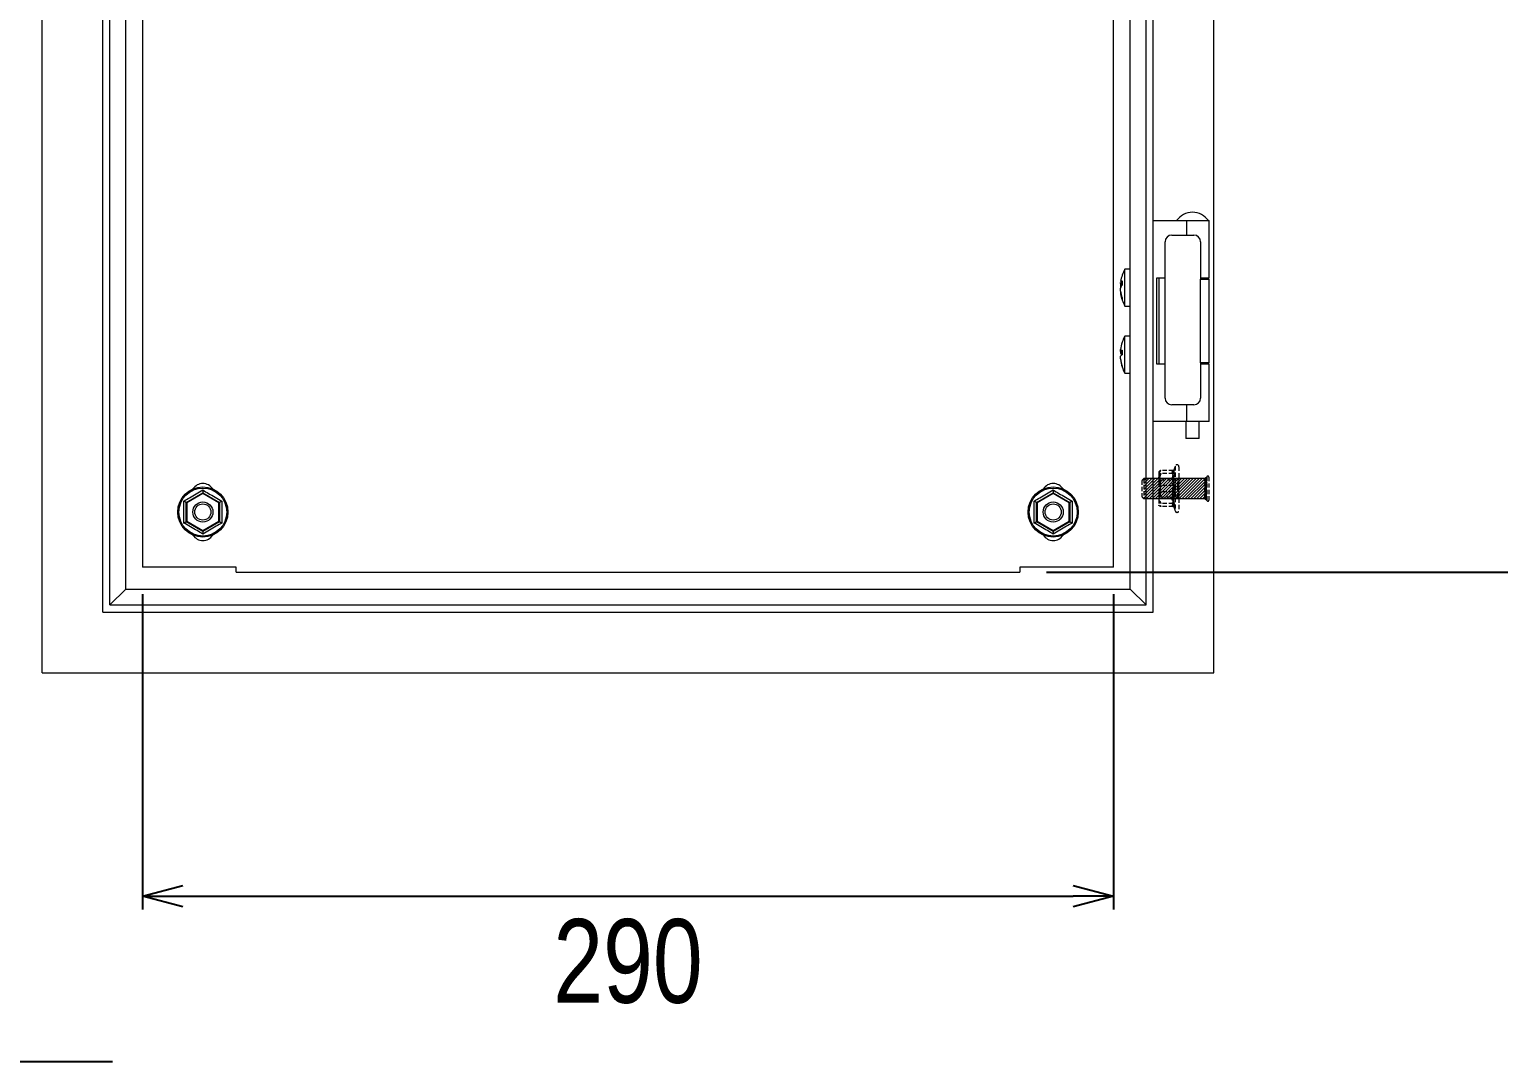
# Model space of a CAD drawing. Header units: millimetres. Extents: x 1975 to 4546, y 1275 to 3100.
# Drawn here: x 3246.9 to 3685.8, y 2139.4 to 2447.6 of the extents above; entities that cross this region are included whole.
import ezdxf

# ---------------------------------------------------------------- set-up
doc = ezdxf.new("R2010")
doc.units = ezdxf.units.MM
doc.linetypes.add('HIDDEN', pattern=[1.905, 1.27, -0.635])
doc.layers.add('AMLAYER_BENDLINE_BACK', color=1, linetype='HIDDEN')
doc.layers.add('BUSBAR', color=3, linetype='Continuous')
doc.styles.add('TAMCO', font='cordia.shx', dxfattribs={"width": 0.8, "height": 25})
doc.dimstyles.new('TAMCO', dxfattribs={"dimtxt": 25, "dimasz": 12, "dimexe": 4, "dimexo": 8, "dimgap": 7, "dimtad": 2, "dimdec": 1, "dimdsep": 46, "dimtxsty": 'TAMCO', "dimblk": 'OPEN30', "dimcen": 2.5, "dimclrd": 4, "dimclre": 4, "dimclrt": 3, "dimadec": 0, "dimazin": 0, "dimtfac": 1, "dimtdec": 1, "dimtmove": 0, "dimatfit": 3, "dimldrblk": 'OPEN30', "dimfxl": 1, "dimarcsym": 0})

# ---------------------------------------------------------------- blocks, each defined once
blk = doc.blocks.new('_Open30')
at = {"color": 0, "linetype": 'ByBlock', "lineweight": -2}
for p, q in [((-1, 0.268), (0, 0)), ((0, 0), (-1, -0.268)), ((0, 0), (-1, 0))]:
    blk.add_line(p, q, dxfattribs=at)
blk = doc.blocks.new('*D37')
at = {"color": 4, "linetype": 'ByBlock', "lineweight": -2}
for p, q in [((3280.74, 2278.97), (3280.74, 2184.76)), ((3570.74, 2278.97), (3570.74, 2184.76)), ((3292.74, 2188.76), (3558.74, 2188.76))]:
    blk.add_line(p, q, dxfattribs=at)
at = {"layer": 'DEFPOINTS', "color": 0, "linetype": 'ByBlock'}
for p in [(3280.74, 2286.97), (3570.74, 2286.97), (3570.74, 2188.76)]:
    blk.add_point(p, dxfattribs=at)
at = {"color": 4, "linetype": 'ByBlock', "lineweight": -2, "xscale": 12, "yscale": 12, "zscale": 12, "rotation": 180}
blk.add_blockref('_Open30', (3280.74, 2188.76), dxfattribs=at)
at = {"color": 4, "linetype": 'ByBlock', "lineweight": -2, "xscale": 12, "yscale": 12, "zscale": 12}
blk.add_blockref('_Open30', (3570.74, 2188.76), dxfattribs=at)
at = {"color": 3, "linetype": 'ByBlock', "lineweight": 9, "insert": (3425.74, 2169.26), "char_height": 25, "attachment_point": 5, "style": 'TAMCO'}
blk.add_mtext('290', dxfattribs=at)
blk = doc.blocks.new('*D38')
at = {"color": 4, "linetype": 'ByBlock', "lineweight": -2}
for p, q in [((3550.74, 2690.47), (3705.52, 2690.47)), ((3701.52, 2678.47), (3701.52, 2297.47)), ((3550.74, 2285.47), (3705.52, 2285.47))]:
    blk.add_line(p, q, dxfattribs=at)
at = {"layer": 'DEFPOINTS', "color": 0, "linetype": 'ByBlock'}
for p in [(3542.74, 2690.47), (3542.74, 2285.47), (3701.52, 2285.47)]:
    blk.add_point(p, dxfattribs=at)
at = {"color": 4, "linetype": 'ByBlock', "lineweight": -2, "xscale": 12, "yscale": 12, "zscale": 12}
for p, rotation in [((3701.52, 2690.47), 90), ((3701.52, 2285.47), 270)]:
    blk.add_blockref('_Open30', p, dxfattribs=dict(at, rotation=rotation))
at = {"color": 3, "linetype": 'ByBlock', "lineweight": 9, "insert": (3721.02, 2487.97), "char_height": 25, "attachment_point": 5, "rotation": 90, "style": 'TAMCO'}
blk.add_mtext('405', dxfattribs=at)
blk = doc.blocks.new('*D43')
at = {"layer": 'BUSBAR', "color": 4, "lineweight": -2}
for p, q in [((3242.74, 2755.47), (3141.7, 2755.47)), ((3145.7, 2267.47), (3145.7, 2743.47)), ((3242.74, 2255.47), (3141.7, 2255.47))]:
    blk.add_line(p, q, dxfattribs=at)
at = {"layer": 'DEFPOINTS', "color": 0}
for p in [(3145.7, 2755.47), (3250.74, 2755.47), (3250.74, 2255.47)]:
    blk.add_point(p, dxfattribs=at)
at = {"layer": 'BUSBAR', "color": 4, "lineweight": -2, "xscale": 12, "yscale": 12, "zscale": 12}
for p, rotation in [((3145.7, 2755.47), 90), ((3145.7, 2255.47), 270)]:
    blk.add_blockref('_Open30', p, dxfattribs=dict(at, rotation=rotation))
at = {"layer": 'BUSBAR', "color": 3, "lineweight": 9, "insert": (3126.2, 2505.47), "char_height": 25, "attachment_point": 5, "rotation": 90, "style": 'TAMCO'}
blk.add_mtext('500', dxfattribs=at)
blk = doc.blocks.new('A$C4a85c06d')
at = {"layer": 'BUSBAR', "color": 2, "lineweight": 9}
blk.add_leader([(-54.03, 41), (-115.14, -116.09), (354.7, -116.09)], dimstyle='TAMCO', override={"dimgap": 8, "dimtad": 0, "dimarcsym": 1}, dxfattribs=at)

msp = doc.modelspace()

# ---------------------------------------------------------------- hatches: boundary and pattern name
at = {"layer": 'AMLAYER_BENDLINE_BACK', "lineweight": 9}
h = msp.add_hatch(dxfattribs=at)
h.set_pattern_fill('ANSI31', color=1, scale=5, style=0)
h.set_pattern_definition([(45, (34371.7002, 8141.2129), (-0.441941738, 0.441941738), [])])
edge = h.paths.add_edge_path()
edge.add_line((3598.05, 2312.12), (3598.05, 2312.75))
edge.add_line((3598.05, 2312.75), (3598.05, 2313.03))
edge.add_line((3598.05, 2313.03), (3598.05, 2313.37))
edge.add_line((3598.05, 2313.37), (3598.05, 2313.47))
edge.add_spline(control_points=[(3598.05, 2313.47), (3579.84, 2313.47)], knot_values=[0, 0, 1, 1], degree=1, periodic=0)
edge.add_line((3579.84, 2313.47), (3579.84, 2307.47))
edge.add_spline(control_points=[(3579.84, 2307.47), (3598.05, 2307.47)], knot_values=[0, 0, 1, 1], degree=1, periodic=0)
edge.add_line((3598.05, 2307.47), (3598.05, 2307.53))
edge.add_line((3598.05, 2307.53), (3598.05, 2307.99))
edge.add_line((3598.05, 2307.99), (3598.05, 2308.29))
edge.add_line((3598.05, 2308.29), (3598.05, 2308.41))
edge.add_line((3598.05, 2308.41), (3598.05, 2308.75))
edge.add_line((3598.05, 2308.75), (3598.05, 2309.47))
edge.add_line((3598.05, 2309.47), (3598.05, 2309.62))
edge.add_line((3598.05, 2309.62), (3598.05, 2309.73))
edge.add_line((3598.05, 2309.73), (3598.05, 2309.77))
edge.add_line((3598.05, 2309.77), (3598.05, 2310.43))
edge.add_line((3598.05, 2310.43), (3598.05, 2311.21))
edge.add_line((3598.05, 2311.21), (3598.05, 2311.32))
edge.add_line((3598.05, 2311.32), (3598.05, 2311.9))
edge.add_line((3598.05, 2311.9), (3598.05, 2312.12))

# ---------------------------------------------------------------- linework, layer by layer
at = {"color": 7, "linetype": 'Continuous', "lineweight": 9}
for p, q in [((3250.74, 2255.47), (3250.74, 2755.47)), ((3600.74, 2255.47), (3600.74, 2755.47)), ((3268.87, 2273.6), (3268.87, 2702.35)), ((3270.99, 2275.72), (3270.99, 2700.22)), ((3580.49, 2275.72), (3580.49, 2700.22)), ((3582.62, 2273.6), (3582.62, 2702.35)), ((3275.74, 2280.47), (3275.74, 2695.47)), ((3575.74, 2280.47), (3575.74, 2695.47)), ((3280.74, 2688.97), (3280.74, 2286.97)), ((3570.74, 2286.97), (3570.74, 2688.97)), ((3582.62, 2390.47), (3592.65, 2390.47)), ((3592.65, 2390.47), (3599.36, 2390.47)), ((3592.65, 2386.17), (3592.65, 2390.47)), ((3586.16, 2337.47), (3586.16, 2384.17)), ((3588.16, 2386.17), (3594.76, 2386.17)), ((3596.76, 2384.17), (3596.76, 2372.97)), ((3574.11, 2364.97), (3574.11, 2375.97)), ((3572.85, 2371.67), (3572.85, 2372.04)), ((3572.87, 2371.67), (3572.85, 2371.5)), ((3572.85, 2371.5), (3572.85, 2370.59)), ((3572.85, 2369.44), (3572.85, 2370.35)), ((3586.16, 2373.27), (3583.63, 2373.27)), ((3583.63, 2373.27), (3583.63, 2347.67)), ((3584.32, 2373.27), (3584.32, 2347.67)), ((3599.36, 2373.27), (3596.76, 2373.27)), ((3596.76, 2372.97), (3599.26, 2372.97)), ((3596.76, 2347.97), (3596.76, 2372.97)), ((3599.26, 2372.97), (3599.26, 2347.97)), ((3572.85, 2369.28), (3572.85, 2368.9)), ((3574.11, 2344.97), (3574.11, 2355.97)), ((3572.85, 2351.42), (3572.85, 2351.98)), ((3572.85, 2351.44), (3572.85, 2350.92)), ((3572.85, 2349.21), (3572.85, 2350.02)), ((3572.85, 2349.21), (3572.85, 2348.96)), ((3599.26, 2347.97), (3596.76, 2347.97)), ((3596.76, 2347.97), (3596.76, 2337.47)), ((3583.63, 2347.67), (3586.16, 2347.67)), ((3596.76, 2347.67), (3599.36, 2347.67)), ((3594.76, 2335.47), (3588.16, 2335.47)), ((3592.65, 2330.47), (3592.65, 2335.47)), ((3592.65, 2330.47), (3582.62, 2330.47)), ((3599.36, 2330.47), (3592.65, 2330.47)), ((3594.36, 2325.47), (3592.36, 2325.47)), ((3596.36, 2325.47), (3594.36, 2325.47)), ((3293.74, 2306.36), (3298.74, 2309.24)), ((3298.74, 2308.96), (3293.99, 2306.21)), ((3298.74, 2308.96), (3298.74, 2309.24)), ((3298.74, 2309.24), (3303.74, 2306.36)), ((3303.49, 2306.21), (3298.74, 2308.96)), ((3547.74, 2306.36), (3552.74, 2309.24)), ((3552.74, 2308.96), (3547.99, 2306.21)), ((3552.74, 2308.96), (3552.74, 2309.24)), ((3552.74, 2309.24), (3557.74, 2306.36)), ((3557.49, 2306.21), (3552.74, 2308.96)), ((3293.74, 2300.58), (3293.74, 2306.36)), ((3293.99, 2306.21), (3293.74, 2306.36)), ((3293.99, 2306.21), (3293.99, 2300.73)), ((3303.74, 2306.36), (3303.49, 2306.21)), ((3303.49, 2300.73), (3303.49, 2306.21)), ((3303.74, 2306.36), (3303.74, 2300.58)), ((3547.99, 2306.21), (3547.74, 2306.36)), ((3547.74, 2300.58), (3547.74, 2306.36)), ((3547.99, 2306.21), (3547.99, 2300.73)), ((3557.74, 2306.36), (3557.49, 2306.21)), ((3557.49, 2300.73), (3557.49, 2306.21)), ((3557.74, 2306.36), (3557.74, 2300.58)), ((3293.99, 2300.73), (3293.74, 2300.58)), ((3298.74, 2297.7), (3293.74, 2300.58)), ((3293.99, 2300.73), (3298.74, 2297.99)), ((3298.74, 2297.99), (3303.49, 2300.73)), ((3303.74, 2300.58), (3298.74, 2297.7)), ((3303.74, 2300.58), (3303.49, 2300.73)), ((3547.99, 2300.73), (3547.74, 2300.58)), ((3552.74, 2297.7), (3547.74, 2300.58)), ((3547.99, 2300.73), (3552.74, 2297.99)), ((3552.74, 2297.99), (3557.49, 2300.73)), ((3557.74, 2300.58), (3552.74, 2297.7)), ((3557.74, 2300.58), (3557.49, 2300.73)), ((3298.74, 2297.7), (3298.74, 2297.99)), ((3552.74, 2297.7), (3552.74, 2297.99)), ((3308.74, 2286.97), (3280.74, 2286.97)), ((3308.74, 2285.47), (3308.74, 2286.97)), ((3542.74, 2286.97), (3542.74, 2285.47)), ((3570.74, 2286.97), (3542.74, 2286.97)), ((3308.74, 2285.47), (3542.74, 2285.47)), ((3270.99, 2275.72), (3275.74, 2280.47)), ((3275.74, 2280.47), (3575.74, 2280.47)), ((3575.74, 2280.47), (3580.49, 2275.72)), ((3268.87, 2273.6), (3582.62, 2273.6)), ((3270.99, 2275.72), (3580.49, 2275.72)), ((3250.74, 2255.47), (3600.74, 2255.47))]:
    msp.add_line(p, q, dxfattribs=at)
at = {"color": 1, "linetype": 'HIDDEN', "lineweight": 9}
for p, q in [((3579.25, 2312.88), (3579.25, 2308.06)), ((3579.84, 2313.47), (3579.84, 2307.47)), ((3598.05, 2313.49), (3598.05, 2313.34)), ((3598.42, 2313.47), (3598.05, 2313.47)), ((3598.42, 2313.46), (3598.05, 2313.46)), ((3598.42, 2313.42), (3598.05, 2313.42)), ((3598.42, 2313.39), (3598.05, 2313.39)), ((3598.05, 2313.34), (3598.05, 2313.37)), ((3598.05, 2313.37), (3598.05, 2313.03)), ((3598.42, 2313.35), (3598.05, 2313.35)), ((3598.42, 2313.3), (3598.05, 2313.3)), ((3598.42, 2313.18), (3598.05, 2313.18)), ((3598.42, 2313.11), (3598.05, 2313.11)), ((3598.42, 2313.03), (3598.05, 2313.03)), ((3598.05, 2312.75), (3598.05, 2313.03)), ((3598.42, 2312.94), (3598.05, 2312.94)), ((3598.65, 2313.54), (3598.42, 2313.54)), ((3598.65, 2313.49), (3598.42, 2313.49)), ((3598.42, 2313.49), (3598.42, 2313.34)), ((3598.65, 2313.47), (3598.42, 2313.47)), ((3598.65, 2313.43), (3598.42, 2313.43)), ((3598.65, 2313.41), (3598.42, 2313.41)), ((3598.65, 2313.41), (3598.42, 2313.41)), ((3598.65, 2313.37), (3598.42, 2313.37)), ((3598.42, 2313.37), (3598.42, 2312.75)), ((3598.42, 2313.37), (3598.42, 2313.34)), ((3598.65, 2313.34), (3598.42, 2313.34)), ((3598.65, 2313.31), (3598.42, 2313.31)), ((3598.65, 2313.21), (3598.42, 2313.21)), ((3598.65, 2313.01), (3598.42, 2313.01)), ((3598.65, 2312.95), (3598.42, 2312.95)), ((3598.65, 2313.92), (3598.65, 2307.02)), ((3599.24, 2313.92), (3599.24, 2307.02)), ((3598.42, 2312.76), (3598.05, 2312.76)), ((3598.05, 2312.75), (3598.05, 2312.12)), ((3598.42, 2312.65), (3598.05, 2312.65)), ((3598.42, 2312.54), (3598.05, 2312.54)), ((3598.42, 2312.41), (3598.05, 2312.41)), ((3598.42, 2312.18), (3598.05, 2312.18)), ((3598.05, 2312.12), (3598.05, 2311.9)), ((3598.42, 2312.04), (3598.05, 2312.04)), ((3598.42, 2311.9), (3598.05, 2311.9)), ((3598.05, 2311.32), (3598.05, 2311.9)), ((3598.42, 2311.75), (3598.05, 2311.75)), ((3598.42, 2311.48), (3598.05, 2311.48)), ((3598.05, 2311.32), (3598.05, 2311.21)), ((3598.42, 2311.32), (3598.05, 2311.32)), ((3598.05, 2311.21), (3598.05, 2310.43)), ((3598.42, 2311.17), (3598.05, 2311.17)), ((3598.42, 2311.01), (3598.05, 2311.01)), ((3598.42, 2310.72), (3598.05, 2310.72)), ((3598.42, 2310.55), (3598.05, 2310.55)), ((3598.05, 2309.77), (3598.05, 2310.43)), ((3598.05, 2310.43), (3598.05, 2310.39)), ((3598.42, 2310.39), (3598.05, 2310.39)), ((3598.42, 2310.22), (3598.05, 2310.22)), ((3598.42, 2309.94), (3598.05, 2309.94)), ((3598.42, 2309.77), (3598.05, 2309.77)), ((3598.05, 2309.77), (3598.05, 2309.73)), ((3598.05, 2309.73), (3598.05, 2309.62)), ((3598.42, 2309.62), (3598.05, 2309.62)), ((3598.05, 2309.62), (3598.05, 2309.47)), ((3598.05, 2309.47), (3598.05, 2308.75)), ((3598.42, 2309.46), (3598.05, 2309.46)), ((3598.42, 2309.19), (3598.05, 2309.19)), ((3598.42, 2309.04), (3598.05, 2309.04)), ((3598.42, 2308.9), (3598.05, 2308.9)), ((3598.42, 2308.76), (3598.05, 2308.76)), ((3598.05, 2308.41), (3598.05, 2308.75)), ((3598.42, 2308.53), (3598.05, 2308.53)), ((3598.42, 2308.41), (3598.05, 2308.41)), ((3598.05, 2308.41), (3598.05, 2308.29)), ((3598.65, 2312.75), (3598.42, 2312.75)), ((3598.42, 2312.54), (3598.42, 2312.75)), ((3598.65, 2312.68), (3598.42, 2312.68)), ((3598.42, 2312.12), (3598.42, 2312.54)), ((3598.65, 2312.43), (3598.42, 2312.43)), ((3598.65, 2312.19), (3598.42, 2312.19)), ((3598.65, 2312.12), (3598.42, 2312.12)), ((3598.42, 2312.12), (3598.42, 2311.21)), ((3598.65, 2311.86), (3598.42, 2311.86)), ((3598.65, 2311.56), (3598.42, 2311.56)), ((3598.65, 2311.48), (3598.42, 2311.48)), ((3598.42, 2310.55), (3598.42, 2311.21)), ((3598.65, 2311.21), (3598.42, 2311.21)), ((3598.42, 2311.17), (3598.42, 2311.21)), ((3598.65, 2311.12), (3598.42, 2311.12)), ((3598.65, 2310.8), (3598.42, 2310.8)), ((3598.42, 2310.51), (3598.42, 2310.55)), ((3598.42, 2310.51), (3598.42, 2310.43)), ((3598.65, 2310.51), (3598.42, 2310.51)), ((3598.65, 2310.43), (3598.42, 2310.43)), ((3598.42, 2310.43), (3598.42, 2309.47)), ((3598.65, 2310.15), (3598.42, 2310.15)), ((3598.65, 2309.82), (3598.42, 2309.82)), ((3598.65, 2309.73), (3598.42, 2309.73)), ((3598.42, 2309.04), (3598.42, 2309.47)), ((3598.65, 2309.47), (3598.42, 2309.47)), ((3598.65, 2309.38), (3598.42, 2309.38)), ((3598.65, 2309.08), (3598.42, 2309.08)), ((3598.42, 2308.9), (3598.42, 2309.04)), ((3598.42, 2308.75), (3598.42, 2308.9)), ((3598.65, 2308.82), (3598.42, 2308.82)), ((3598.42, 2308.75), (3598.42, 2307.99)), ((3598.65, 2308.75), (3598.42, 2308.75)), ((3598.65, 2308.51), (3598.42, 2308.51)), ((3598.42, 2308.29), (3598.05, 2308.29)), ((3598.05, 2308.29), (3598.05, 2307.99)), ((3598.42, 2308.18), (3598.05, 2308.18)), ((3598.42, 2308.01), (3598.05, 2308.01)), ((3598.05, 2307.99), (3598.05, 2307.53)), ((3598.42, 2307.91), (3598.05, 2307.91)), ((3598.42, 2307.83), (3598.05, 2307.83)), ((3598.42, 2307.76), (3598.05, 2307.76)), ((3598.42, 2307.65), (3598.05, 2307.65)), ((3598.42, 2307.6), (3598.05, 2307.6)), ((3598.42, 2307.55), (3598.05, 2307.55)), ((3598.05, 2307.53), (3598.05, 2307.41)), ((3598.42, 2307.52), (3598.05, 2307.52)), ((3598.42, 2307.48), (3598.05, 2307.48)), ((3598.42, 2307.47), (3598.05, 2307.47)), ((3598.65, 2308.26), (3598.42, 2308.26)), ((3598.65, 2308.19), (3598.42, 2308.19)), ((3598.42, 2307.91), (3598.42, 2307.99)), ((3598.65, 2307.99), (3598.42, 2307.99)), ((3598.65, 2307.93), (3598.42, 2307.93)), ((3598.42, 2307.83), (3598.42, 2307.91)), ((3598.42, 2307.53), (3598.42, 2307.83)), ((3598.65, 2307.73), (3598.42, 2307.73)), ((3598.65, 2307.58), (3598.42, 2307.58)), ((3598.42, 2307.53), (3598.42, 2307.19)), ((3598.65, 2307.53), (3598.42, 2307.53)), ((3598.65, 2307.41), (3598.42, 2307.41)), ((3598.65, 2307.29), (3598.42, 2307.29)), ((3598.65, 2307.26), (3598.42, 2307.26)), ((3598.65, 2307.19), (3598.42, 2307.19)), ((3598.65, 2307.17), (3598.45, 2307.17)), ((3598.65, 2307.12), (3598.53, 2307.12)), ((3598.65, 2307.1), (3598.56, 2307.1))]:
    msp.add_line(p, q, dxfattribs=at)
at = {"color": 7, "linetype": 'Continuous', "lineweight": 9, "flags": 128}
msp.add_lwpolyline([(3572.85, 2370.59), (3572.89, 2370.48), (3572.89, 2370.47)], dxfattribs=at)
at = {"color": 7, "linetype": 'Continuous', "lineweight": 9}
for centre, radius in [((3298.74, 2303.47), 7.5), ((3298.74, 2303.47), 7.16), ((3552.74, 2303.47), 7.5), ((3552.74, 2303.47), 7.16), ((3298.74, 2303.47), 3), ((3298.74, 2303.47), 2.41), ((3552.74, 2303.47), 3), ((3552.74, 2303.47), 2.41)]:
    msp.add_circle(centre, radius, dxfattribs=at)
for centre, radius, start, end in [((3594.36, 2387.21), 5.76, 34.4829, 145.5171), ((3588.16, 2384.17), 2, 90, 180), ((3594.76, 2384.17), 2, 0, 90), ((3584.44, 2370.47), 11.7, 151.9602, 170.8557), ((3575.18, 2370.88), 2.46, 138.6057, 161.3019), ((3575.18, 2369.56), 2.46, 138.6058, 161.3019), ((3584.36, 2371.85), 11.04, 176.5934, 183.4066), ((3582.86, 2370.76), 10.1, 187.5109, 199.3701), ((3582.86, 2370.22), 10.1, 187.5109, 199.3701), ((3584.44, 2370.47), 11.7, 189.1443, 208.0398), ((3575.21, 2367.14), 1.89, 171.7651, 188.2349), ((3584.1, 2350.59), 11.33, 161.7422, 172.9544), ((3584.44, 2350.47), 11.7, 151.9602, 161.7439), ((3573.94, 2350.56), 1.39, 116.0035, 141.868), ((3573.94, 2351.78), 1.39, 218.132, 243.9965), ((3573.94, 2349.16), 1.39, 116.0035, 141.868), ((3584.1, 2350.6), 11.33, 187.0456, 198.2578), ((3584.1, 2350.35), 11.33, 187.0457, 198.2578), ((3585.83, 2351.11), 12.52, 176.8001, 183.1999), ((3573.73, 2346.92), 0.421, 162.4735, 197.5265), ((3584.44, 2350.47), 11.7, 198.2561, 208.0398), ((3588.16, 2337.47), 2, 180, 270), ((3594.76, 2337.47), 2, 270, 0), ((3298.74, 2308.47), 3.5, 32.8783, 147.1217), ((3552.74, 2308.47), 3.5, 32.8783, 147.1217), ((3298.74, 2298.47), 3.5, 212.8783, 327.1217), ((3552.74, 2298.47), 3.5, 212.8783, 327.1217)]:
    msp.add_arc(centre, radius, start, end, dxfattribs=at)
at = {"color": 1, "linetype": 'HIDDEN', "lineweight": 9}
for centre, start, end in [((3598.94, 2313.92), 0, 180), ((3598.94, 2307.02), 180, 0)]:
    msp.add_arc(centre, 0.297, start, end, dxfattribs=at)
at = {"color": 7, "linetype": 'Continuous', "lineweight": 9}
for points in [[(3599.36, 2373.27), (3599.36, 2390.47)], [(3575.74, 2375.97), (3574.11, 2375.97)], [(3572.85, 2371.67), (3573.33, 2371.65)], [(3574.11, 2364.97), (3575.74, 2364.97)], [(3575.74, 2355.97), (3574.11, 2355.97)], [(3572.85, 2351.42), (3573.33, 2351.41)], [(3573.33, 2350.93), (3572.85, 2350.92)], [(3574.11, 2344.97), (3575.74, 2344.97)], [(3599.36, 2330.47), (3599.36, 2347.67)], [(3592.36, 2330.47), (3592.36, 2325.47)], [(3596.36, 2325.47), (3596.36, 2330.47)]]:
    msp.add_open_spline(points, degree=1, dxfattribs=at)
for points, knots in [([(3572.85, 2371.5), (3573.01, 2371.49), (3573.21, 2371.48), (3573.4, 2371.46), (3573.44, 2371.46)], [0, 0, 0, 0, 0.840042, 1, 1, 1, 1]), ([(3293.04, 2306.76), (3293.61, 2307.08), (3294.85, 2307.76), (3296.78, 2308.87), (3298.08, 2309.66), (3298.74, 2310.06)], [0, 0, 0, 0, 0.302131, 0.647328, 1, 1, 1, 1]), ([(3298.74, 2310.06), (3298.74, 2310.06), (3298.74, 2309.94), (3298.74, 2309.71), (3298.74, 2309.46), (3298.74, 2309.28), (3298.74, 2309.26), (3298.74, 2309.24)], [0, 0, 0, 0, 0.004705, 0.271149, 0.530772, 0.764909, 1, 1, 1, 1]), ([(3298.74, 2310.06), (3299.3, 2309.72), (3300.51, 2308.98), (3302.43, 2307.87), (3303.77, 2307.13), (3304.44, 2306.76)], [0, 0, 0, 0, 0.302131, 0.647328, 1, 1, 1, 1]), ([(3547.04, 2306.76), (3547.61, 2307.08), (3548.85, 2307.76), (3550.78, 2308.87), (3552.08, 2309.66), (3552.74, 2310.06)], [0, 0, 0, 0, 0.302132, 0.647329, 1, 1, 1, 1]), ([(3552.74, 2310.06), (3552.74, 2310.06), (3552.74, 2309.94), (3552.74, 2309.71), (3552.74, 2309.46), (3552.74, 2309.28), (3552.74, 2309.26), (3552.74, 2309.24)], [0, 0, 0, 0, 0.004705, 0.271149, 0.530772, 0.764909, 1, 1, 1, 1]), ([(3552.74, 2310.06), (3553.3, 2309.72), (3554.51, 2308.98), (3556.43, 2307.87), (3557.77, 2307.13), (3558.44, 2306.76)], [0, 0, 0, 0, 0.302131, 0.647328, 1, 1, 1, 1]), ([(3293.04, 2306.76), (3293.04, 2306.76), (3293.14, 2306.7), (3293.33, 2306.59), (3293.56, 2306.46), (3293.71, 2306.38), (3293.73, 2306.36), (3293.74, 2306.36)], [0, 0, 0, 0, 0.004709, 0.27115, 0.530773, 0.764909, 1, 1, 1, 1]), ([(3293.04, 2300.18), (3293.05, 2300.84), (3293.08, 2302.25), (3293.09, 2304.47), (3293.05, 2305.99), (3293.04, 2306.76)], [0, 0, 0, 0, 0.302131, 0.647329, 1, 1, 1, 1]), ([(3303.74, 2306.36), (3303.75, 2306.36), (3303.77, 2306.38), (3303.93, 2306.46), (3304.15, 2306.59), (3304.34, 2306.7), (3304.44, 2306.76), (3304.44, 2306.76)], [0, 0, 0, 0, 0.235091, 0.469227, 0.72885, 0.995291, 1, 1, 1, 1]), ([(3304.44, 2306.76), (3304.43, 2306.11), (3304.4, 2304.69), (3304.4, 2302.47), (3304.43, 2300.95), (3304.44, 2300.18)], [0, 0, 0, 0, 0.302131, 0.647329, 1, 1, 1, 1]), ([(3547.04, 2306.76), (3547.04, 2306.76), (3547.14, 2306.7), (3547.33, 2306.59), (3547.56, 2306.46), (3547.71, 2306.38), (3547.73, 2306.36), (3547.74, 2306.36)], [0, 0, 0, 0, 0.004705, 0.27115, 0.530774, 0.764909, 1, 1, 1, 1]), ([(3547.04, 2300.18), (3547.05, 2300.84), (3547.08, 2302.25), (3547.09, 2304.47), (3547.05, 2305.99), (3547.04, 2306.76)], [0, 0, 0, 0, 0.302131, 0.647329, 1, 1, 1, 1]), ([(3557.74, 2306.36), (3557.75, 2306.36), (3557.77, 2306.38), (3557.93, 2306.46), (3558.15, 2306.59), (3558.34, 2306.7), (3558.44, 2306.76), (3558.44, 2306.76)], [0, 0, 0, 0, 0.235091, 0.469226, 0.72885, 0.995295, 1, 1, 1, 1]), ([(3558.44, 2306.76), (3558.43, 2306.11), (3558.4, 2304.69), (3558.4, 2302.47), (3558.43, 2300.95), (3558.44, 2300.18)], [0, 0, 0, 0, 0.302131, 0.647329, 1, 1, 1, 1]), ([(3293.04, 2300.18), (3293.04, 2300.18), (3293.14, 2300.24), (3293.33, 2300.35), (3293.56, 2300.48), (3293.71, 2300.57), (3293.73, 2300.58), (3293.74, 2300.58)], [0, 0, 0, 0, 0.004709, 0.27115, 0.530771, 0.764909, 1, 1, 1, 1]), ([(3298.74, 2296.88), (3298.18, 2297.23), (3296.97, 2297.96), (3295.05, 2299.07), (3293.71, 2299.81), (3293.04, 2300.18)], [0, 0, 0, 0, 0.302131, 0.647329, 1, 1, 1, 1]), ([(3304.44, 2300.18), (3303.87, 2299.86), (3302.63, 2299.18), (3300.7, 2298.07), (3299.4, 2297.28), (3298.74, 2296.88)], [0, 0, 0, 0, 0.302131, 0.647329, 1, 1, 1, 1]), ([(3303.74, 2300.58), (3303.75, 2300.58), (3303.77, 2300.57), (3303.93, 2300.48), (3304.15, 2300.35), (3304.34, 2300.24), (3304.44, 2300.18), (3304.44, 2300.18)], [0, 0, 0, 0, 0.235091, 0.469229, 0.72885, 0.995291, 1, 1, 1, 1]), ([(3547.04, 2300.18), (3547.04, 2300.18), (3547.14, 2300.24), (3547.33, 2300.35), (3547.56, 2300.48), (3547.71, 2300.57), (3547.73, 2300.58), (3547.74, 2300.58)], [0, 0, 0, 0, 0.004705, 0.27115, 0.530772, 0.764908, 1, 1, 1, 1]), ([(3552.74, 2296.88), (3552.18, 2297.23), (3550.97, 2297.96), (3549.05, 2299.07), (3547.71, 2299.81), (3547.04, 2300.18)], [0, 0, 0, 0, 0.302131, 0.647328, 1, 1, 1, 1]), ([(3558.44, 2300.18), (3557.87, 2299.86), (3556.63, 2299.18), (3554.7, 2298.07), (3553.4, 2297.28), (3552.74, 2296.88)], [0, 0, 0, 0, 0.30213, 0.647329, 1, 1, 1, 1]), ([(3557.74, 2300.58), (3557.75, 2300.58), (3557.77, 2300.57), (3557.93, 2300.48), (3558.15, 2300.35), (3558.34, 2300.24), (3558.44, 2300.18), (3558.44, 2300.18)], [0, 0, 0, 0, 0.235092, 0.469228, 0.72885, 0.995295, 1, 1, 1, 1]), ([(3298.74, 2297.7), (3298.74, 2297.69), (3298.74, 2297.66), (3298.74, 2297.48), (3298.74, 2297.23), (3298.74, 2297.01), (3298.74, 2296.89), (3298.74, 2296.88)], [0, 0, 0, 0, 0.235091, 0.469225, 0.728847, 0.99529, 1, 1, 1, 1]), ([(3552.74, 2297.7), (3552.74, 2297.69), (3552.74, 2297.66), (3552.74, 2297.48), (3552.74, 2297.23), (3552.74, 2297.01), (3552.74, 2296.89), (3552.74, 2296.88)], [0, 0, 0, 0, 0.235091, 0.469225, 0.728847, 0.99529, 1, 1, 1, 1])]:
    msp.add_open_spline(points, degree=3, knots=knots, dxfattribs=at)
at = {"color": 1, "linetype": 'HIDDEN', "lineweight": 9}
for points, degree in [([(3579.84, 2313.47), (3579.25, 2312.88)], 1), ([(3598.42, 2313.47), (3598.05, 2313.47)], 1), ([(3598.65, 2313.49), (3598.42, 2313.49)], 1), ([(3599.25, 2313.92), (3599.24, 2313.92)], 1), ([(3579.25, 2308.06), (3579.84, 2307.47)], 1), ([(3598.05, 2307.47), (3598.42, 2307.47)], 1), ([(3598.65, 2307.27), (3598.53, 2307.34), (3598.41, 2307.29), (3598.3, 2307.26)], 3), ([(3598.32, 2307.25), (3598.43, 2307.28), (3598.54, 2307.33), (3598.65, 2307.27)], 3), ([(3598.32, 2307.25), (3598.43, 2307.24), (3598.54, 2307.17), (3598.65, 2307.11)], 3), ([(3598.56, 2307.1), (3598.65, 2307.1)], 1), ([(3599.24, 2307.02), (3599.25, 2307.02)], 1)]:
    msp.add_open_spline(points, degree=degree, dxfattribs=at)
at = {"color": 1, "lineweight": 9}
for points in [[(3598.05, 2313.47), (3579.84, 2313.47)], [(3579.84, 2307.47), (3598.05, 2307.47)]]:
    msp.add_open_spline(points, degree=1, dxfattribs=at)
at = {"color": 1, "linetype": 'HIDDEN', "lineweight": 9}
for points, knots in [([(3598.65, 2313.86), (3598.57, 2313.81), (3598.37, 2313.69), (3598.17, 2313.57), (3598.05, 2313.49)], [0, 0, 0, 0, 0.374628, 1, 1, 1, 1]), ([(3598.05, 2313.47), (3598.16, 2313.54), (3598.36, 2313.66), (3598.56, 2313.78), (3598.65, 2313.83)], [0, 0, 0, 0, 0.559493, 1, 1, 1, 1]), ([(3598.65, 2313.78), (3598.57, 2313.73), (3598.37, 2313.62), (3598.17, 2313.5), (3598.05, 2313.43)], [0, 0, 0, 0, 0.374625, 1, 1, 1, 1]), ([(3598.05, 2313.41), (3598.17, 2313.48), (3598.37, 2313.61), (3598.57, 2313.73), (3598.65, 2313.77)], [0, 0, 0, 0, 0.625374, 1, 1, 1, 1]), ([(3598.65, 2313.67), (3598.56, 2313.62), (3598.36, 2313.49), (3598.16, 2313.37), (3598.05, 2313.31)], [0, 0, 0, 0, 0.440506, 1, 1, 1, 1]), ([(3598.05, 2313.34), (3598.16, 2313.4), (3598.36, 2313.51), (3598.56, 2313.62), (3598.65, 2313.67)], [0, 0, 0, 0, 0.559495, 1, 1, 1, 1]), ([(3598.65, 2313.36), (3598.57, 2313.32), (3598.37, 2313.57), (3598.17, 2313.47), (3598.05, 2313.41)], [0, 0, 0, 0, 0.374628, 1, 1, 1, 1]), ([(3598.65, 2313.35), (3598.56, 2313.3), (3598.36, 2313.54), (3598.16, 2313.43), (3598.05, 2313.37)], [0, 0, 0, 0, 0.440505, 1, 1, 1, 1]), ([(3598.05, 2313.21), (3598.17, 2313.27), (3598.37, 2313.36), (3598.57, 2313.45), (3598.65, 2313.48)], [0, 0, 0, 0, 0.625372, 1, 1, 1, 1]), ([(3598.65, 2313.26), (3598.57, 2313.23), (3598.37, 2313.14), (3598.17, 2313.06), (3598.05, 2313.01)], [0, 0, 0, 0, 0.374627, 1, 1, 1, 1]), ([(3598.05, 2312.95), (3598.17, 2313.01), (3598.37, 2313.11), (3598.57, 2313.21), (3598.65, 2313.25)], [0, 0, 0, 0, 0.625375, 1, 1, 1, 1]), ([(3598.05, 2312.75), (3598.17, 2312.8), (3598.37, 2312.87), (3598.57, 2312.94), (3598.65, 2312.97)], [0, 0, 0, 0, 0.625374, 1, 1, 1, 1]), ([(3598.65, 2312.96), (3598.57, 2312.92), (3598.37, 2312.83), (3598.17, 2312.74), (3598.05, 2312.68)], [0, 0, 0, 0, 0.374628, 1, 1, 1, 1]), ([(3598.15, 2313.55), (3598.24, 2313.54), (3598.41, 2313.4), (3598.57, 2313.49), (3598.65, 2313.54)], [0.1790506, 0.1790506, 0.1790506, 0.1790506, 0.6253726, 1, 1, 1, 1]), ([(3598.05, 2312.43), (3598.17, 2312.48), (3598.37, 2312.56), (3598.57, 2312.65), (3598.65, 2312.68)], [0, 0, 0, 0, 0.625372, 1, 1, 1, 1]), ([(3598.65, 2312.34), (3598.57, 2312.31), (3598.37, 2312.24), (3598.17, 2312.16), (3598.05, 2312.12)], [0, 0, 0, 0, 0.374626, 1, 1, 1, 1]), ([(3598.65, 2312.34), (3598.46, 2312.29), (3598.26, 2312.24), (3598.06, 2312.19), (3598.05, 2312.19)], [0, 0, 0, 0, 0.950163, 1, 1, 1, 1]), ([(3598.05, 2311.86), (3598.17, 2311.89), (3598.37, 2311.93), (3598.57, 2311.96), (3598.65, 2311.98)], [0, 0, 0, 0, 0.625372, 1, 1, 1, 1]), ([(3598.65, 2311.64), (3598.56, 2311.63), (3598.36, 2311.6), (3598.16, 2311.58), (3598.05, 2311.56)], [0, 0, 0, 0, 0.440506, 1, 1, 1, 1]), ([(3598.05, 2311.48), (3598.06, 2311.48), (3598.26, 2311.53), (3598.46, 2311.58), (3598.65, 2311.63)], [0, 0, 0, 0, 0.049836, 1, 1, 1, 1]), ([(3598.05, 2311.21), (3598.17, 2311.22), (3598.37, 2311.23), (3598.57, 2311.24), (3598.65, 2311.25)], [0, 0, 0, 0, 0.625373, 1, 1, 1, 1]), ([(3598.65, 2311.23), (3598.57, 2311.22), (3598.37, 2311.18), (3598.17, 2311.14), (3598.05, 2311.12)], [0, 0, 0, 0, 0.374622, 1, 1, 1, 1]), ([(3598.05, 2310.8), (3598.16, 2310.81), (3598.36, 2310.84), (3598.56, 2310.86), (3598.65, 2310.88)], [0, 0, 0, 0, 0.559496, 1, 1, 1, 1]), ([(3598.65, 2310.47), (3598.57, 2310.48), (3598.37, 2310.49), (3598.17, 2310.5), (3598.05, 2310.51)], [0, 0, 0, 0, 0.374629, 1, 1, 1, 1]), ([(3598.65, 2310.47), (3598.57, 2310.46), (3598.37, 2310.45), (3598.17, 2310.44), (3598.05, 2310.43)], [0, 0, 0, 0, 0.374629, 1, 1, 1, 1]), ([(3598.05, 2310.15), (3598.06, 2310.14), (3598.26, 2310.12), (3598.46, 2310.09), (3598.65, 2310.07)], [0, 0, 0, 0, 0.049836, 1, 1, 1, 1]), ([(3598.65, 2309.71), (3598.57, 2309.72), (3598.37, 2309.76), (3598.17, 2309.8), (3598.05, 2309.82)], [0, 0, 0, 0, 0.374627, 1, 1, 1, 1]), ([(3598.05, 2309.73), (3598.17, 2309.73), (3598.37, 2309.71), (3598.57, 2309.7), (3598.65, 2309.69)], [0, 0, 0, 0, 0.625373, 1, 1, 1, 1]), ([(3598.05, 2309.47), (3598.16, 2309.44), (3598.36, 2309.39), (3598.56, 2309.34), (3598.65, 2309.32)], [0, 0, 0, 0, 0.559496, 1, 1, 1, 1]), ([(3598.65, 2309.3), (3598.46, 2309.33), (3598.26, 2309.35), (3598.06, 2309.38), (3598.05, 2309.38)], [0, 0, 0, 0, 0.950164, 1, 1, 1, 1]), ([(3598.05, 2309.08), (3598.17, 2309.05), (3598.37, 2309.02), (3598.57, 2308.98), (3598.65, 2308.96)], [0, 0, 0, 0, 0.625375, 1, 1, 1, 1]), ([(3598.65, 2308.61), (3598.57, 2308.63), (3598.37, 2308.71), (3598.17, 2308.78), (3598.05, 2308.82)], [0, 0, 0, 0, 0.374626, 1, 1, 1, 1]), ([(3598.65, 2308.6), (3598.56, 2308.62), (3598.36, 2308.67), (3598.16, 2308.72), (3598.05, 2308.75)], [0, 0, 0, 0, 0.440506, 1, 1, 1, 1]), ([(3598.05, 2308.51), (3598.17, 2308.46), (3598.37, 2308.38), (3598.57, 2308.3), (3598.65, 2308.26)], [0, 0, 0, 0, 0.625376, 1, 1, 1, 1]), ([(3598.65, 2307.98), (3598.57, 2308.02), (3598.37, 2308.11), (3598.17, 2308.2), (3598.05, 2308.26)], [0, 0, 0, 0, 0.374626, 1, 1, 1, 1]), ([(3598.05, 2308.19), (3598.17, 2308.14), (3598.37, 2308.07), (3598.57, 2308), (3598.65, 2307.97)], [0, 0, 0, 0, 0.625374, 1, 1, 1, 1]), ([(3598.05, 2307.99), (3598.17, 2307.93), (3598.37, 2307.83), (3598.57, 2307.73), (3598.65, 2307.7)], [0, 0, 0, 0, 0.625373, 1, 1, 1, 1]), ([(3598.65, 2307.68), (3598.57, 2307.72), (3598.37, 2307.8), (3598.17, 2307.88), (3598.05, 2307.93)], [0, 0, 0, 0, 0.37463, 1, 1, 1, 1]), ([(3598.05, 2307.73), (3598.17, 2307.67), (3598.37, 2307.58), (3598.57, 2307.49), (3598.65, 2307.46)], [0, 0, 0, 0, 0.625374, 1, 1, 1, 1]), ([(3598.65, 2307.24), (3598.46, 2307.34), (3598.26, 2307.46), (3598.06, 2307.57), (3598.05, 2307.58)], [0, 0, 0, 0, 0.950164, 1, 1, 1, 1]), ([(3598.65, 2307.24), (3598.57, 2307.27), (3598.37, 2307.37), (3598.17, 2307.47), (3598.05, 2307.53)], [0, 0, 0, 0, 0.374625, 1, 1, 1, 1]), ([(3598.05, 2307.41), (3598.17, 2307.33), (3598.37, 2307.21), (3598.57, 2307.1), (3598.65, 2307.05)], [0, 0, 0, 0, 0.625372, 1, 1, 1, 1]), ([(3598.65, 2307.09), (3598.57, 2307.13), (3598.43, 2307.22), (3598.3, 2307.3), (3598.23, 2307.3)], [0, 0, 0, 0, 0.3746281, 0.6864114, 0.6864114, 0.6864114, 0.6864114]), ([(3598.34, 2307.24), (3598.36, 2307.25), (3598.47, 2307.28), (3598.57, 2307.21), (3598.65, 2307.17)], [0.4828472, 0.4828472, 0.4828472, 0.4828472, 0.6253746, 1, 1, 1, 1]), ([(3598.65, 2307.16), (3598.57, 2307.21), (3598.47, 2307.27), (3598.37, 2307.24), (3598.35, 2307.23)], [0, 0, 0, 0, 0.3746265, 0.4980991, 0.4980991, 0.4980991, 0.4980991])]:
    msp.add_open_spline(points, degree=3, knots=knots, dxfattribs=at)
at = {"layer": 'AMLAYER_BENDLINE_BACK', "color": 1, "lineweight": 9}
for p, q in [((3589.2, 2317.18), (3589.2, 2303.75)), ((3584.3, 2315.4), (3584.3, 2312.23)), ((3584.65, 2312.97), (3584.65, 2307.97)), ((3588.59, 2315.88), (3584.9, 2315.88)), ((3588.59, 2314.93), (3584.9, 2314.93)), ((3589.93, 2311.35), (3589.93, 2312.97)), ((3590.28, 2307.47), (3590.28, 2313.47)), ((3590.3, 2317), (3590.3, 2303.94)), ((3584.3, 2312.23), (3584.3, 2307.29)), ((3588.59, 2311.42), (3584.9, 2311.42)), ((3588.59, 2309.52), (3584.9, 2309.52)), ((3589.93, 2307.97), (3589.93, 2311.35)), ((3584.3, 2307.29), (3584.3, 2305.47)), ((3588.59, 2306.01), (3584.9, 2306.01)), ((3588.59, 2305.07), (3584.9, 2305.07))]:
    msp.add_line(p, q, dxfattribs=at)
for centre, start, end in [((3589.74, 2317), 0, 160), ((3589.74, 2303.94), 200, 0)]:
    msp.add_arc(centre, 0.567, start, end, dxfattribs=at)
for points in [[(3589.2, 2317.2), (3588.7, 2315.81)], [(3584.65, 2312.97), (3584.3, 2313.47)], [(3589.93, 2312.97), (3584.65, 2312.97)], [(3588.86, 2315.98), (3588.87, 2315.99)], [(3590.28, 2313.47), (3589.93, 2312.97)], [(3590.3, 2313.47), (3590.28, 2313.47)], [(3584.3, 2307.47), (3584.65, 2307.97)], [(3584.65, 2307.97), (3589.93, 2307.97)], [(3588.71, 2305.12), (3588.7, 2305.15)], [(3588.7, 2305.13), (3589.2, 2303.74)], [(3588.87, 2304.95), (3588.84, 2304.99)], [(3589.93, 2307.97), (3590.28, 2307.47)], [(3590.28, 2307.47), (3590.3, 2307.47)]]:
    msp.add_open_spline(points, degree=1, dxfattribs=at)
for points, knots in [([(3584.9, 2315.88), (3584.63, 2315.74), (3584.32, 2315.58), (3584.31, 2315.42), (3584.3, 2315.4)], [0, 0, 0, 0, 0.896037, 1, 1, 1, 1]), ([(3584.3, 2313.65), (3584.38, 2314.26), (3584.49, 2315.02), (3584.83, 2315.74), (3584.9, 2315.88)], [0, 0, 0, 0, 0.801464, 1, 1, 1, 1]), ([(3584.3, 2315.4), (3584.38, 2315.27), (3584.49, 2315.11), (3584.83, 2314.96), (3584.9, 2314.93)], [0, 0, 0, 0, 0.801462, 1, 1, 1, 1]), ([(3584.9, 2314.93), (3584.81, 2314.7), (3584.47, 2313.84), (3584.37, 2312.91), (3584.3, 2312.23)], [0, 0, 0, 0, 0.263254, 1, 1, 1, 1]), ([(3584.9, 2311.42), (3584.63, 2312.07), (3584.32, 2312.81), (3584.31, 2313.57), (3584.3, 2313.65)], [0, 0, 0, 0, 0.896037, 1, 1, 1, 1]), ([(3588.59, 2314.93), (3588.46, 2315.09), (3588.19, 2315.4), (3588.45, 2315.72), (3588.59, 2315.88)], [0, 0, 0, 0, 0.492148, 1, 1, 1, 1]), ([(3588.59, 2315.88), (3588.46, 2315.15), (3588.19, 2313.66), (3588.45, 2312.17), (3588.59, 2311.42)], [0, 0, 0, 0, 0.492148, 1, 1, 1, 1]), ([(3588.59, 2309.52), (3588.46, 2310.41), (3588.19, 2312.21), (3588.45, 2314.01), (3588.59, 2314.93)], [0, 0, 0, 0, 0.492148, 1, 1, 1, 1]), ([(3588.59, 2315.88), (3588.63, 2315.88), (3588.71, 2315.89), (3588.82, 2315.95), (3588.91, 2316.04), (3588.95, 2316.11), (3588.96, 2316.15), (3588.96, 2316.15)], [0, 0, 0, 0, 0.236183, 0.471396, 0.73246, 0.992086, 1, 1, 1, 1]), ([(3588.96, 2315.16), (3588.96, 2315.15), (3588.95, 2315.12), (3588.91, 2315.06), (3588.82, 2314.99), (3588.71, 2314.94), (3588.63, 2314.93), (3588.59, 2314.93)], [0, 0, 0, 0, 0.007913, 0.26753, 0.528598, 0.763816, 1, 1, 1, 1]), ([(3588.96, 2316.15), (3588.92, 2316.11), (3588.72, 2315.91), (3588.57, 2315.56), (3588.84, 2315.28), (3588.96, 2315.16)], [0, 0, 0, 0, 0.118084, 0.592259, 1, 1, 1, 1]), ([(3588.96, 2311.47), (3588.92, 2311.65), (3588.72, 2312.56), (3588.57, 2314.13), (3588.84, 2315.51), (3588.96, 2316.15)], [0, 0, 0, 0, 0.118083, 0.592258, 1, 1, 1, 1]), ([(3588.96, 2315.16), (3588.92, 2314.93), (3588.72, 2313.82), (3588.57, 2311.9), (3588.84, 2310.24), (3588.96, 2309.48)], [0, 0, 0, 0, 0.118083, 0.592258, 1, 1, 1, 1]), ([(3588.69, 2315.77), (3588.69, 2315.77), (3588.68, 2315.79), (3588.7, 2315.86), (3588.84, 2315.96), (3588.86, 2315.98)], [0, 0, 0, 0, 0.006763, 0.854115, 1, 1, 1, 1]), ([(3584.3, 2312.23), (3584.31, 2312.09), (3584.33, 2311.2), (3584.59, 2310.29), (3584.89, 2309.55), (3584.9, 2309.52)], [0, 0, 0, 0, 0.148485, 0.965571, 1, 1, 1, 1]), ([(3584.9, 2311.42), (3584.81, 2311.19), (3584.47, 2310.32), (3584.37, 2309.4), (3584.3, 2308.72)], [0, 0, 0, 0, 0.263254, 1, 1, 1, 1]), ([(3584.9, 2309.52), (3584.63, 2308.87), (3584.32, 2308.14), (3584.31, 2307.37), (3584.3, 2307.29)], [0, 0, 0, 0, 0.896036, 1, 1, 1, 1]), ([(3584.3, 2308.72), (3584.31, 2308.58), (3584.33, 2307.69), (3584.59, 2306.78), (3584.89, 2306.04), (3584.9, 2306.01)], [0, 0, 0, 0, 0.148485, 0.965571, 1, 1, 1, 1]), ([(3588.59, 2311.42), (3588.46, 2310.53), (3588.19, 2308.73), (3588.45, 2306.93), (3588.59, 2306.01)], [0, 0, 0, 0, 0.492148, 1, 1, 1, 1]), ([(3588.59, 2305.07), (3588.46, 2305.8), (3588.19, 2307.28), (3588.45, 2308.77), (3588.59, 2309.52)], [0, 0, 0, 0, 0.492149, 1, 1, 1, 1]), ([(3588.59, 2311.42), (3588.63, 2311.42), (3588.71, 2311.42), (3588.82, 2311.43), (3588.91, 2311.45), (3588.95, 2311.46), (3588.96, 2311.47), (3588.96, 2311.47)], [0, 0, 0, 0, 0.236186, 0.471401, 0.732468, 0.992093, 1, 1, 1, 1]), ([(3588.96, 2309.48), (3588.96, 2309.48), (3588.95, 2309.48), (3588.91, 2309.5), (3588.82, 2309.51), (3588.71, 2309.52), (3588.63, 2309.52), (3588.59, 2309.52)], [0, 0, 0, 0, 0.007907, 0.267531, 0.528599, 0.763814, 1, 1, 1, 1]), ([(3588.96, 2305.79), (3588.92, 2306.01), (3588.72, 2307.12), (3588.57, 2309.04), (3588.84, 2310.7), (3588.96, 2311.47)], [0, 0, 0, 0, 0.118083, 0.592259, 1, 1, 1, 1]), ([(3588.96, 2309.48), (3588.92, 2309.29), (3588.72, 2308.39), (3588.57, 2306.81), (3588.84, 2305.43), (3588.96, 2304.79)], [0, 0, 0, 0, 0.118083, 0.592258, 1, 1, 1, 1]), ([(3584.3, 2307.29), (3584.38, 2306.68), (3584.49, 2305.92), (3584.83, 2305.21), (3584.9, 2305.07)], [0, 0, 0, 0, 0.801462, 1, 1, 1, 1]), ([(3584.9, 2305.07), (3584.63, 2305.2), (3584.32, 2305.36), (3584.31, 2305.52), (3584.3, 2305.54)], [0, 0, 0, 0, 0.896037, 1, 1, 1, 1]), ([(3588.59, 2306.01), (3588.46, 2305.86), (3588.19, 2305.54), (3588.45, 2305.23), (3588.59, 2305.07)], [0, 0, 0, 0, 0.492148, 1, 1, 1, 1]), ([(3588.59, 2306.01), (3588.63, 2306.01), (3588.71, 2306), (3588.82, 2305.95), (3588.91, 2305.88), (3588.95, 2305.82), (3588.96, 2305.79), (3588.96, 2305.79)], [0, 0, 0, 0, 0.236185, 0.471399, 0.732462, 0.992087, 1, 1, 1, 1]), ([(3588.96, 2304.79), (3588.96, 2304.79), (3588.95, 2304.83), (3588.91, 2304.91), (3588.82, 2304.99), (3588.71, 2305.05), (3588.63, 2305.06), (3588.59, 2305.07)], [0, 0, 0, 0, 0.007914, 0.267531, 0.5286, 0.763815, 1, 1, 1, 1]), ([(3588.82, 2304.98), (3588.73, 2305.12), (3588.56, 2305.4), (3588.83, 2305.66), (3588.96, 2305.79)], [0, 0, 0, 0, 0.500552, 1, 1, 1, 1])]:
    msp.add_open_spline(points, degree=3, knots=knots, dxfattribs=at)

# ---------------------------------------------------------------- block references
at = {"color": 1}
msp.add_blockref('A$C4a85c06d', (2917.1, 2255.47), dxfattribs=at)

# ---------------------------------------------------------------- dimensions: what is measured, and where the dimension line sits
at = {"color": 0, "linetype": 'ByBlock', "lineweight": 9}
dim = msp.add_linear_dim(base=(3701.52, 2285.47), p1=(3542.74, 2690.47), p2=(3542.74, 2285.47), angle=90, dimstyle='TAMCO', dxfattribs=at)
dim.commit()
dim.dimension.update_dxf_attribs({"geometry": '*D38', "text_midpoint": (3721.02, 2487.97)})
dim = msp.add_linear_dim(base=(3570.74, 2188.76), p1=(3280.74, 2286.97), p2=(3570.74, 2286.97), dimstyle='TAMCO', dxfattribs=at)
dim.commit()
dim.dimension.update_dxf_attribs({"geometry": '*D37', "text_midpoint": (3425.74, 2169.26)})
at = {"layer": 'BUSBAR', "color": 2, "lineweight": 9}
dim = msp.add_linear_dim(base=(3145.7, 2755.47), p1=(3250.74, 2255.47), p2=(3250.74, 2755.47), angle=90, dimstyle='TAMCO', override={"dimarcsym": 1}, dxfattribs=at)
dim.commit()
dim.dimension.update_dxf_attribs({"geometry": '*D43', "text_midpoint": (3126.2, 2505.47)})

doc.saveas('drawing.dxf')
